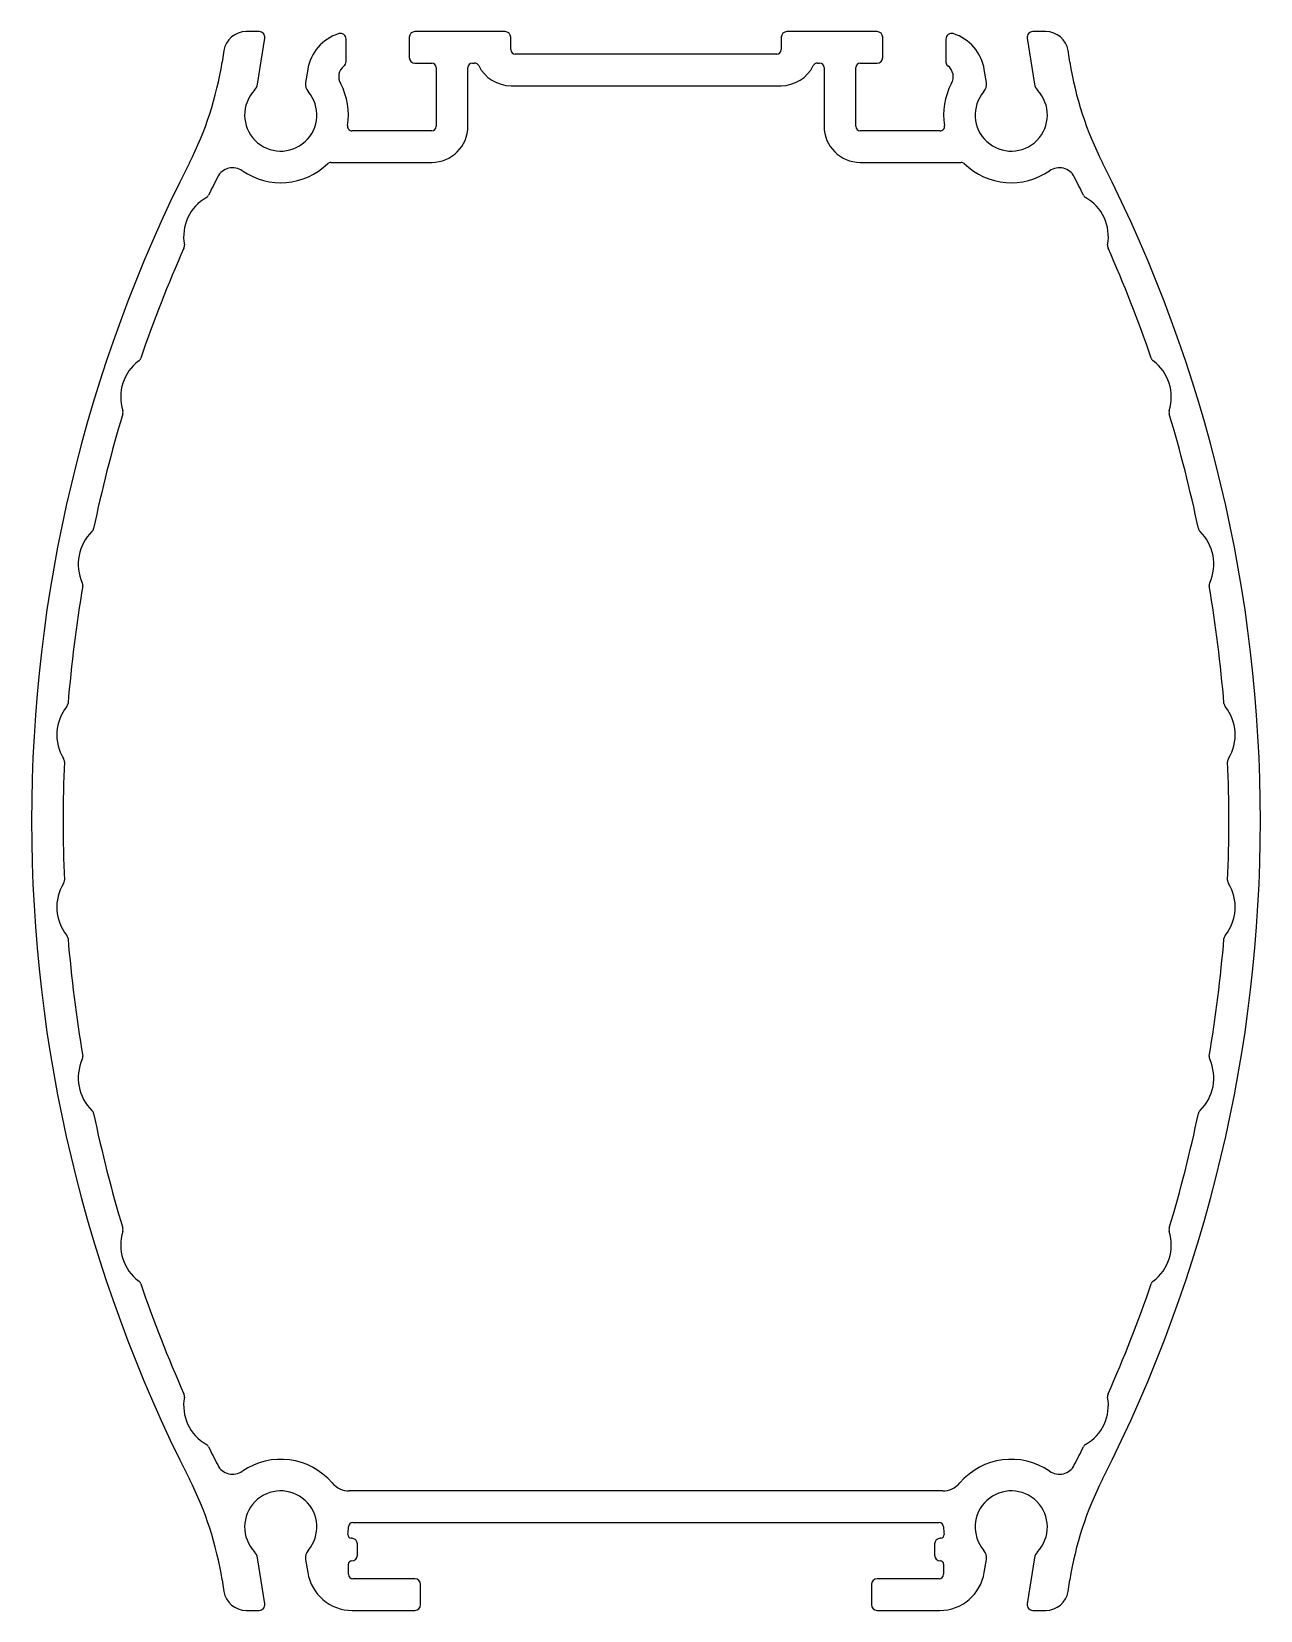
# Model space of a CAD drawing. Extents: x 4.7 to 59.2, y 3.7 to 73.7.
import ezdxf

# ---------------------------------------------------------------- set-up
doc = ezdxf.new("R2010")
doc.units = 0
doc.layers.get('0').update_dxf_attribs({"linetype": 'CONTINUOUS'})

msp = doc.modelspace()

# ---------------------------------------------------------------- linework, layer by layer
for p, q in [((14.822, 73.723), (14.248, 73.723)), ((25.727, 73.723), (21.727, 73.723)), ((42.227, 73.723), (38.227, 73.723)), ((49.707, 73.723), (49.132, 73.723)), ((13.26, 72.879), (13.178, 72.363)), ((14.745, 71.387), (15.069, 73.434)), ((18.677, 72.394), (18.677, 73.393)), ((21.477, 73.473), (21.477, 72.573)), ((25.977, 72.923), (25.977, 73.473)), ((37.977, 73.473), (37.977, 72.923)), ((42.477, 72.573), (42.477, 73.473)), ((45.277, 73.393), (45.277, 72.369)), ((48.885, 73.434), (49.209, 71.387)), ((50.776, 72.363), (50.694, 72.879)), ((21.727, 72.323), (22.477, 72.323)), ((22.677, 72.123), (22.677, 69.523)), ((24.077, 69.523), (24.077, 72.123)), ((24.277, 72.323), (24.377, 72.323)), ((37.777, 72.723), (26.177, 72.723)), ((39.577, 72.323), (39.677, 72.323)), ((39.877, 72.123), (39.877, 69.523)), ((41.277, 69.523), (41.277, 72.123)), ((41.477, 72.323), (42.227, 72.323)), ((16.974, 72.036), (16.883, 71.462)), ((47.072, 71.462), (46.981, 72.036)), ((25.99, 71.323), (37.965, 71.323)), ((22.477, 69.323), (18.938, 69.323)), ((45.017, 69.323), (41.477, 69.323)), ((18.002, 67.923), (22.477, 67.923)), ((41.477, 67.923), (45.952, 67.923)), ((45.137, 9.023), (18.817, 9.023)), ((18.977, 7.623), (44.977, 7.623)), ((18.927, 6.923), (18.908, 6.923)), ((19.177, 6.173), (19.177, 6.673)), ((44.777, 6.673), (44.777, 6.173)), ((45.047, 6.923), (45.027, 6.923)), ((15.069, 4.012), (14.745, 6.058)), ((16.883, 5.984), (16.974, 5.41)), ((18.777, 5.323), (18.777, 5.773)), ((45.177, 5.773), (45.177, 5.323)), ((46.981, 5.41), (47.072, 5.984)), ((49.209, 6.058), (48.885, 4.012)), ((13.178, 5.082), (13.26, 4.566)), ((21.727, 5.123), (18.977, 5.123)), ((44.977, 5.123), (42.227, 5.123)), ((50.694, 4.566), (50.776, 5.082)), ((21.977, 3.973), (21.977, 4.873)), ((41.977, 4.873), (41.977, 3.973)), ((14.248, 3.723), (14.822, 3.723)), ((18.949, 3.723), (21.727, 3.723)), ((42.227, 3.723), (45.005, 3.723)), ((49.132, 3.723), (49.707, 3.723))]:
    msp.add_line(p, q)
for centre, radius, start, end in [((14.248, 72.723), 1, 90, 171), ((14.822, 73.473), 0.25, 351, 90), ((18.949, 71.723), 2, 107.35462, 171), ((18.427, 73.393), 0.25, 0, 107.35462), ((21.727, 73.473), 0.25, 90, 180), ((25.727, 73.473), 0.25, 0, 90), ((38.227, 73.473), 0.25, 90, 180), ((42.227, 73.473), 0.25, 0, 90), ((45.527, 73.393), 0.25, 72.64538, 180), ((45.005, 71.723), 2, 9, 72.64538), ((49.132, 73.473), 0.25, 90, 189), ((49.707, 72.723), 1, 9, 90), ((26.177, 72.923), 0.2, 180, 270), ((37.777, 72.923), 0.2, 270, 0), ((-1.637, 74.71), 15, 333.01173, 351), ((18.949, 71.723), 0.6, 127.88772, 211.45594), ((18.427, 72.394), 0.25, 307.88772, 0), ((21.727, 72.573), 0.25, 180, 270), ((22.477, 72.123), 0.2, 360, 90), ((24.277, 72.123), 0.2, 90, 180), ((24.377, 72.123), 0.2, 26.3878, 90), ((25.99, 72.923), 1.6, 206.3878, 270), ((37.965, 72.923), 1.6, 270, 333.6122), ((39.577, 72.123), 0.2, 90, 153.6122), ((39.677, 72.123), 0.2, 0, 90), ((41.477, 72.123), 0.2, 90, 180), ((42.227, 72.573), 0.25, 270, 0), ((45.477, 72.369), 0.2, 180, 233.84311), ((45.005, 71.723), 0.6, 328.54406, 53.84311), ((65.591, 74.71), 15, 189, 206.98827), ((17.377, 71.383), 0.5, 171, 220.38628), ((15.777, 70.023), 3, 351.0107, 27.5355), ((48.177, 70.023), 3, 152.4645, 188.9893), ((46.578, 71.383), 0.5, 319.61372, 9), ((15.777, 70.023), 1.6, 136.61227, 40.38628), ((14.251, 71.465), 0.5, 316.61227, 351), ((48.177, 70.023), 1.6, 139.61372, 43.38773), ((49.703, 71.465), 0.5, 189, 223.38773), ((18.938, 69.523), 0.2, 171.0107, 270), ((22.477, 69.523), 1.6, 270, 0), ((22.477, 69.523), 0.2, 270, 0), ((41.477, 69.523), 1.6, 180, 270), ((41.477, 69.523), 0.2, 180, 270), ((45.017, 69.523), 0.2, 270, 8.9893), ((69.027, 38.723), 64.3, 153.01173, 206.98827), ((18.002, 67.723), 0.2, 90, 134.04863), ((45.952, 67.723), 0.2, 45.95137, 90), ((-5.073, 38.723), 64.3, 333.01173, 26.98827), ((69.027, 38.723), 62.9, 153.00351, 153.82067), ((13.649, 66.935), 0.75, 55.43024, 153.00351), ((15.777, 70.023), 3, 235.43024, 314.04863), ((48.177, 70.023), 3, 225.95137, 304.56976), ((50.305, 66.935), 0.75, 26.99649, 124.56976), ((-5.073, 38.723), 62.9, 26.17933, 26.99649), ((13.471, 64.629), 2, 119.71382, 190.28618), ((12.355, 66.583), 0.25, 299.71382, 333.82067), ((51.599, 66.583), 0.25, 206.17933, 240.28618), ((50.484, 64.629), 2, 349.71382, 60.28618), ((69.027, 38.723), 62.9, 156.17933, 160.96353), ((11.257, 64.227), 0.25, 336.17933, 10.28618), ((52.698, 64.227), 0.25, 169.71382, 203.82067), ((-5.073, 38.723), 62.9, 19.03647, 23.82067), ((10.68, 57.52), 2, 126.85668, 197.42904), ((9.331, 59.32), 0.25, 306.85668, 340.96353), ((54.624, 59.32), 0.25, 199.03647, 233.14332), ((53.274, 57.52), 2, 342.57096, 53.14332), ((69.027, 38.723), 62.9, 163.32219, 168.10638), ((8.534, 56.846), 0.25, 343.32219, 17.42904), ((55.421, 56.846), 0.25, 162.57096, 196.67781), ((-5.073, 38.723), 62.9, 11.89362, 16.67781), ((8.796, 50.119), 2, 133.99954, 204.57189), ((7.233, 51.738), 0.25, 313.99954, 348.10638), ((56.722, 51.738), 0.25, 191.89362, 226.00046), ((55.159, 50.119), 2, 335.42811, 46.00046), ((69.027, 38.723), 62.9, 170.46504, 175.24924), ((6.75, 49.183), 0.25, 350.46504, 24.57189), ((57.205, 49.183), 0.25, 155.42811, 189.53496), ((-5.073, 38.723), 62.9, 4.75076, 9.53496), ((7.846, 42.541), 2, 141.14239, 211.71475), ((6.094, 43.953), 0.25, 321.14239, 355.24924), ((57.86, 43.953), 0.25, 184.75076, 218.85761), ((56.108, 42.541), 2, 328.28525, 38.85761), ((69.027, 38.723), 62.9, 177.6079, 182.3921), ((5.932, 41.358), 0.25, 357.6079, 31.71475), ((58.022, 41.358), 0.25, 148.28525, 182.3921), ((-5.073, 38.723), 62.9, 357.6079, 2.3921), ((7.846, 34.904), 2, 148.28525, 218.85761), ((5.932, 36.087), 0.25, 328.28525, 2.3921), ((56.108, 34.904), 2, 321.14239, 31.71475), ((58.022, 36.087), 0.25, 177.6079, 211.71475), ((6.094, 33.493), 0.25, 4.75076, 38.85761), ((57.86, 33.493), 0.25, 141.14239, 175.24924), ((69.027, 38.723), 62.9, 184.75076, 189.53496), ((-5.073, 38.723), 62.9, 350.46504, 355.24924), ((8.796, 27.326), 2, 155.42811, 226.00046), ((6.75, 28.262), 0.25, 335.42811, 9.53496), ((55.159, 27.326), 2, 313.99954, 24.57189), ((57.205, 28.262), 0.25, 170.46504, 204.57189), ((7.233, 25.708), 0.25, 11.89362, 46.00046), ((69.027, 38.723), 62.9, 191.89362, 196.67781), ((-5.073, 38.723), 62.9, 343.32219, 348.10638), ((56.722, 25.708), 0.25, 133.99954, 168.10638), ((10.68, 19.925), 2, 162.57096, 233.14332), ((8.534, 20.599), 0.25, 342.57096, 16.67781), ((53.274, 19.925), 2, 306.85668, 17.42904), ((55.421, 20.599), 0.25, 163.32219, 197.42904), ((9.331, 18.125), 0.25, 19.03647, 53.14332), ((69.027, 38.723), 62.9, 199.03647, 203.82067), ((-5.073, 38.723), 62.9, 336.17933, 340.96353), ((54.624, 18.125), 0.25, 126.85668, 160.96353), ((11.257, 13.218), 0.25, 349.71382, 23.82067), ((52.698, 13.218), 0.25, 156.17933, 190.28618), ((13.471, 12.816), 2, 169.71382, 240.28618), ((50.484, 12.816), 2, 299.71382, 10.28618), ((12.355, 10.862), 0.25, 26.17933, 60.28618), ((69.027, 38.723), 62.9, 206.17933, 206.99649), ((-5.073, 38.723), 62.9, 333.00351, 333.82067), ((51.599, 10.862), 0.25, 119.71382, 153.82067), ((13.649, 10.511), 0.75, 206.99649, 304.56976), ((15.777, 7.423), 3, 40.5416, 124.56976), ((48.177, 7.423), 3, 55.43024, 139.4584), ((50.305, 10.511), 0.75, 235.43024, 333.00351), ((-1.637, 2.736), 15, 9, 26.98827), ((18.817, 10.023), 1, 220.5416, 270), ((45.137, 10.023), 1, 270, 319.4584), ((65.591, 2.736), 15, 153.01173, 171), ((15.777, 7.423), 1.6, 319.61372, 223.38773), ((48.177, 7.423), 1.6, 316.61227, 220.38628), ((18.908, 7.073), 0.15, 173.62063, 270), ((15.777, 7.423), 3, 353.62063, 360), ((18.977, 7.423), 0.2, 90, 180), ((44.977, 7.423), 0.2, 360, 90), ((45.047, 7.073), 0.15, 270, 6.37937), ((48.177, 7.423), 3, 180, 186.37937), ((14.251, 5.98), 0.5, 9, 43.38773), ((17.377, 6.062), 0.5, 139.61372, 189), ((18.927, 6.673), 0.25, 0, 90), ((45.027, 6.673), 0.25, 90, 180), ((46.578, 6.062), 0.5, 351, 40.38628), ((49.703, 5.98), 0.5, 136.61227, 171), ((18.927, 5.773), 0.15, 90, 180), ((18.927, 6.173), 0.25, 270, 0), ((45.027, 6.173), 0.25, 180, 270), ((45.027, 5.773), 0.15, 360, 90), ((18.949, 5.723), 2, 189, 270), ((18.977, 5.323), 0.2, 180, 270), ((21.727, 4.873), 0.25, 0, 90), ((42.227, 4.873), 0.25, 90, 180), ((44.977, 5.323), 0.2, 270, 0), ((45.005, 5.723), 2, 270, 351), ((14.248, 4.723), 1, 189, 270), ((49.707, 4.723), 1, 270, 351), ((14.822, 3.973), 0.25, 270, 9), ((21.727, 3.973), 0.25, 270, 0), ((42.227, 3.973), 0.25, 180, 270), ((49.132, 3.973), 0.25, 171, 270)]:
    msp.add_arc(centre, radius, start, end)

doc.saveas('drawing.dxf')
